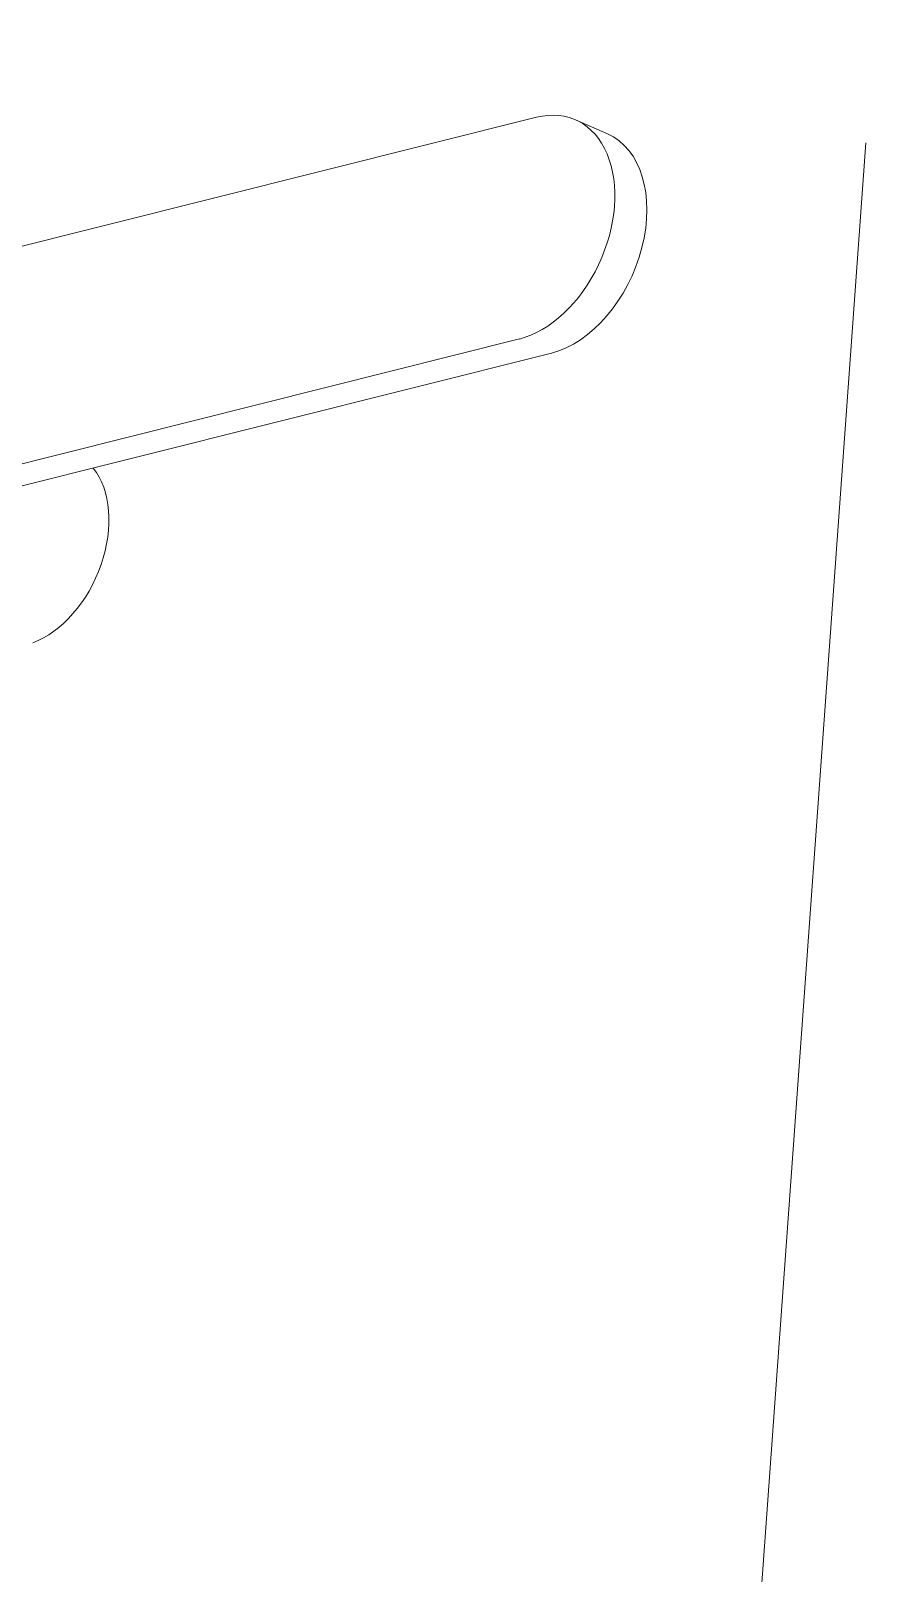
# Model space of a CAD drawing. Header units: inches. Extents: x -350577 to -266477, y -437959 to -377535.
# Drawn here: x -287240.2 to -287099, y -416045.4 to -415784.8 of the extents above; entities that cross this region are included whole.
import ezdxf

# ---------------------------------------------------------------- set-up
doc = ezdxf.new("R2010")
doc.units = ezdxf.units.IN
doc.header["$MEASUREMENT"] = 0
doc.linetypes.add('CENTER', pattern=[2, 1.25, -0.25, 0.25, -0.25])
doc.layers.add('CENTER       (itatec)', color=4, linetype='CENTER', lineweight=9)
doc.layers.add('ORGINAL (itatec)', color=3, linetype='Continuous', lineweight=9)

msp = doc.modelspace()

# ---------------------------------------------------------------- linework, layer by layer
at = {"layer": 'CENTER       (itatec)', "ltscale": 250}
msp.add_lwpolyline([(-287157.51, -416810.05), (-287157.51, -416614.11), (-286920.32, -413327.17, -0.146446), (-286787.7, -412977.87), (-282354.72, -407073.45)], format="xyb", dxfattribs=at)
at = {"layer": 'ORGINAL (itatec)', "extrusion": (-5.55112e-17, 0.816497, 0.57735)}
for p, q in [((-287154.71, -415799.39), (-287269.56, -415828.18)), ((-287148.12, -415799.81), (-287142.69, -415802.2)), ((-287157.61, -415836.86), (-287325.86, -415879.05)), ((-287152.18, -415839.24), (-287320.43, -415881.43))]:
    msp.add_line(p, q, dxfattribs=at)
at = {"layer": 'ORGINAL (itatec)'}
for centre, major_axis, start_param, end_param in [((-287156.16, -415818.13), (8.04, 18.31), -2.661161, 0.480432), ((-287239.87, -415872.21), (7.04, 16.02), -2.563707, -0.338587)]:
    msp.add_ellipse(centre, major_axis=major_axis, ratio=0.672036, start_param=start_param, end_param=end_param, dxfattribs=at)
at = {"layer": 'ORGINAL (itatec)', "extrusion": (2.19453e-16, 8.54812e-17, -1)}
msp.add_ellipse((-287150.74, -415820.51), major_axis=(8.04, 18.31), ratio=0.672036, start_param=0, end_param=2.661161, dxfattribs=at)

doc.saveas('drawing.dxf')
